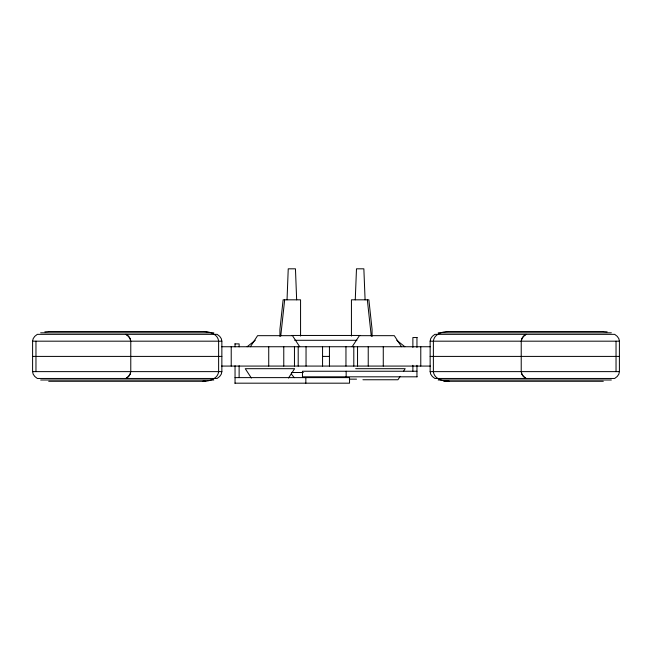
<?xml version="1.0" encoding="UTF-8"?>
<svg xmlns="http://www.w3.org/2000/svg" width="652" height="652" viewBox="0 0 652 652"><rect width="100%" height="100%" fill="white"/><g stroke="black" fill="none" stroke-linecap="round" stroke-linejoin="round"><path stroke-width="0.98" d="M287.035 299.822L288.241 268.82L295.454 268.82L296.652 299.822M355.258 299.822L356.489 268.82L363.857 268.82L365.087 299.822M280.743 336.065L284.663 299.822M32.6 341.183L33.146 338.681L34.76 336.35L37.319 334.346L217.14 334.346L219.7 336.35L221.305 338.681L221.859 341.183L221.859 371.624L221.305 374.126L219.7 376.457L217.14 378.462L37.319 378.462L34.76 376.457L33.146 374.126L32.6 371.624L32.6 341.183L221.859 341.183M130.636 371.624L130.09 374.126L128.485 376.457L125.917 378.462M430.141 341.183L430.695 338.681L432.3 336.35L434.86 334.346L614.681 334.346L617.24 336.35L618.854 338.681L619.4 341.183L619.4 371.624L618.854 374.126L617.24 376.457L614.681 378.462L434.86 378.462L432.3 376.457L430.695 374.126L430.141 371.624L430.141 341.183L619.4 341.183M521.364 341.183L521.91 338.681L523.515 336.35L526.082 334.346M250.36 346.742L257.589 335.666L292.479 335.666L299.7 346.742M288.494 378.054L294.606 368.69L245.266 368.69L251.379 378.054M352.17 346.742L359.399 335.666L394.289 335.666L401.518 346.742M400.173 376.351L397.94 379.757L362.919 379.757M403.523 371.241L405.194 368.69L355.666 368.69M247.149 346.742L255.234 340.295M126.056 378.462L128.615 376.457L130.229 374.126L130.775 371.624L130.775 341.183L130.229 338.681L128.615 336.35L126.056 334.346M525.944 334.346L523.385 336.35L521.771 338.681L521.225 341.183L521.225 371.624L521.771 374.126L523.385 376.457L525.944 378.462M202.658 381.29L204.443 381.127M448.103 331.518C442.089 331.558 434.053 334.256 433.376 341.183L433.376 371.624C434.053 378.559 442.089 381.249 448.103 381.29M203.897 381.29C209.911 381.249 217.947 378.559 218.624 371.624L218.624 341.183C217.947 334.256 209.911 331.558 203.897 331.518M44.833 331.852L49.202 331.518M48.704 331.518L205.747 331.518M446.253 331.518L603.296 331.518M206.228 331.852L206.847 331.852M40.652 332.813L213.799 332.813M438.201 332.813L611.348 332.813M291.583 335.462L360.417 335.462M417.133 337.532L412.879 337.532L412.879 347.451M294.688 340.295L356.913 340.295M396.766 340.295L404.851 346.742M234.867 343.889L239.121 343.889L239.121 346.864M221.639 346.742L430.361 346.742M32.6 356.408L221.859 356.408M322.561 356.408L329.439 356.408M430.141 356.408L619.4 356.408M221.639 366.074L430.361 366.074M416.954 371.249L302.463 371.249L302.463 376.815L417.133 376.815M32.6 371.624L221.859 371.624M430.141 371.624L619.4 371.624M291.452 372.512L303.343 372.512M235.046 377.614L349.537 377.614L349.537 383.18L234.867 383.18M349.293 379.154L356.522 379.154M40.652 379.994L213.799 379.994M438.201 379.994L611.348 379.994M444.289 380.964L443.816 380.964L447.671 381.29M48.704 381.29L205.747 381.29M446.253 381.29L603.296 381.29M602.798 331.518L607.167 331.852M447.557 381.127L449.342 381.29M446.962 381.127L448.772 381.29M526.082 378.462L523.515 376.457L521.91 374.126L521.364 371.624M125.917 334.346L128.485 336.35L130.09 338.681L130.636 341.183M291.289 373.987L294.288 377.679M367.337 299.822L371.257 336.065M616.034 341.183L616.034 371.624M420.776 346.742L420.776 366.074M416.954 337.532L416.954 347.451M416.954 365.299L416.954 376.815M412.879 365.299L412.879 371.249M383.27 346.742L383.27 366.074M372.064 336.456L372.064 329.325L368.877 299.822L351.436 299.822L351.436 336.065M368.233 346.742L368.233 366.074M357.54 346.742L357.54 366.074M353.8 346.742L353.8 366.074M346.155 371.249L346.155 376.815M345.959 346.742L345.959 366.074M329.439 346.742L329.439 366.074M322.561 346.742L322.561 366.074M306.041 346.742L306.041 366.074M305.845 377.614L305.845 383.18M300.564 336.065L300.564 299.822L283.123 299.822L279.936 329.325L279.936 336.456M298.2 346.742L298.2 366.074M294.459 346.742L294.459 366.074M283.767 346.742L283.767 366.074M268.73 346.742L268.73 366.074M239.121 365.715L239.121 377.614M235.046 343.889L235.046 346.864M235.046 365.715L235.046 383.18M231.224 346.742L231.224 366.074M35.966 341.183L35.966 371.624"/></g></svg>
